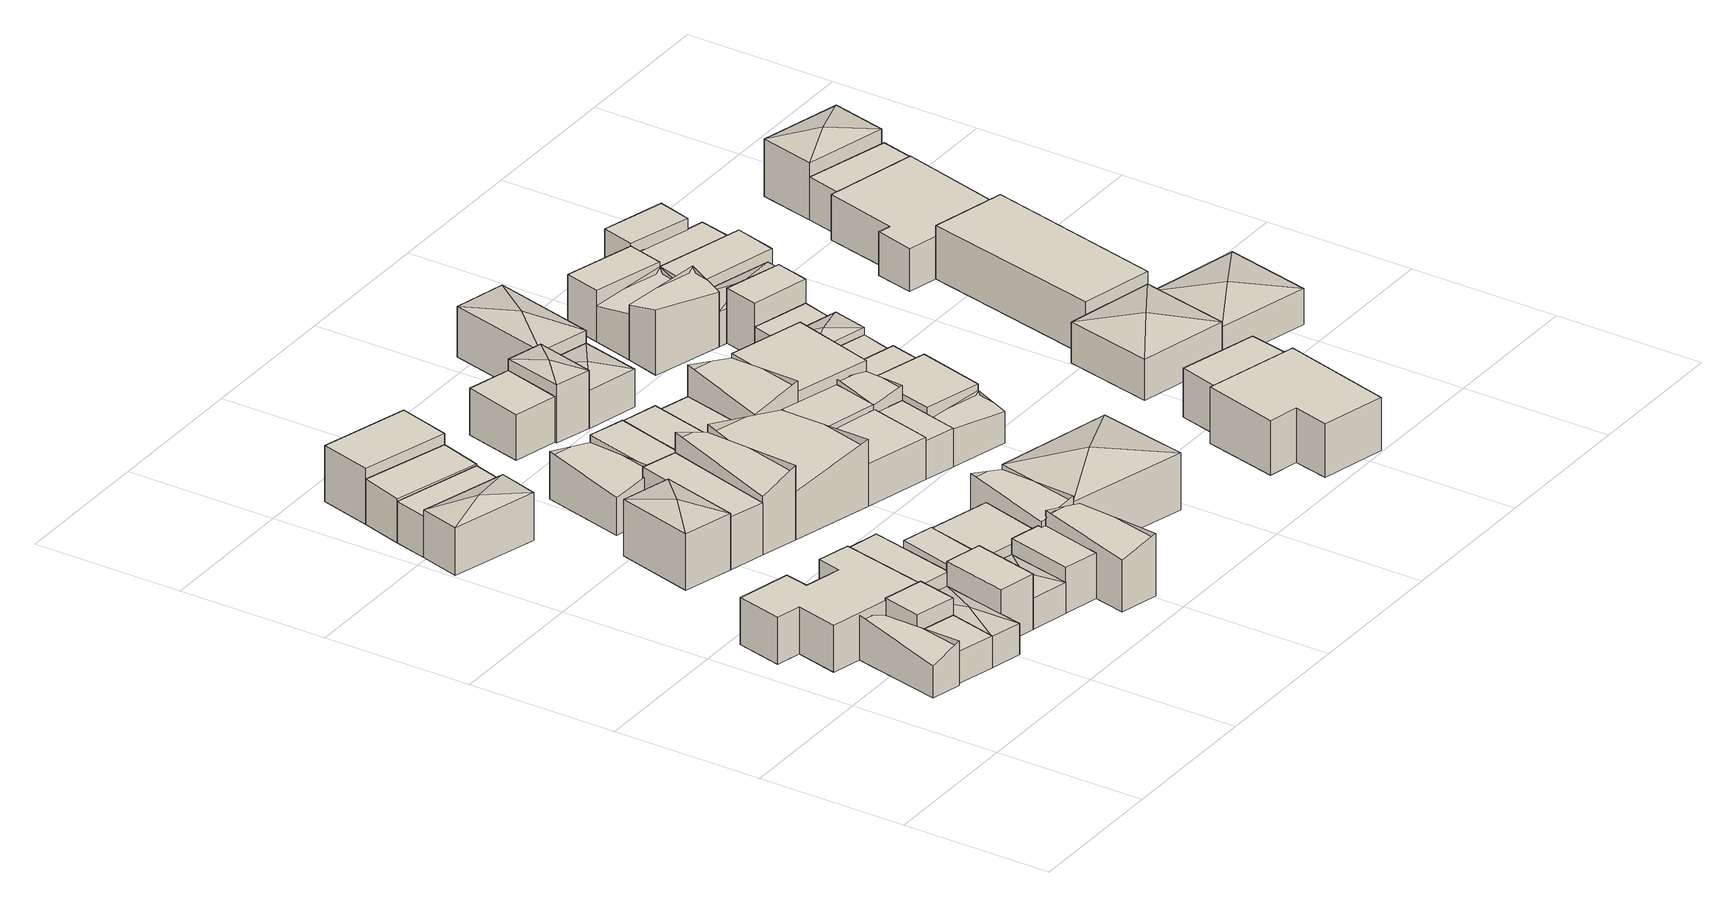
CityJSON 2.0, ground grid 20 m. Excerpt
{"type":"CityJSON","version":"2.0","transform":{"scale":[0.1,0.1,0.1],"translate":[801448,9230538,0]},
"CityObjects":{
"building1":{"type":"Building","attributes":{"Building Type":"Residential","Roof Shape":"gable","Roof Material":"Concrete Aluminum Tile","Roof Material Code":2,"Roof Direction":"northwest","Building Height":4.34,"Roof Slope":33.1,"Footprint Area":52.08,"Solar PV Capacity Low":6.52,"Solar PV Capacity High":8.56,"Solar Annual Energy Low":9403,"Solar Annual Energy High":12393,"Suitable PV Area":38.93},"geometry":[{"type":"MultiSurface","lod":"2.2","boundaries":[[[0,1,2,3]],[[3,2,4,5]],[[2,1,6,4]],[[1,0,7,6]],[[0,3,5,7]],[[5,4,6,7]]]}]},
"building2":{"type":"Building","attributes":{"Building Type":"Residential","Roof Shape":"flat","Roof Material":"Concrete Aluminum Tile","Roof Material Code":2,"Roof Direction":"northwest","Building Height":4.35,"Roof Slope":6.3,"Footprint Area":38.68,"Solar PV Capacity Low":4.84,"Solar PV Capacity High":6.36,"Solar Annual Energy Low":6983,"Solar Annual Energy High":9203,"Suitable PV Area":28.91},"geometry":[{"type":"MultiSurface","lod":"2.2","boundaries":[[[8,9,10,11]],[[11,10,12,13]],[[10,9,14,12]],[[9,8,15,14]],[[8,11,13,15]],[[13,12,14,15]]]}]},
"building3":{"type":"Building","attributes":{"Building Type":"Residential","Roof Shape":"flat","Roof Material":"Concrete Aluminum Tile","Roof Material Code":2,"Roof Direction":"northwest","Building Height":6.26,"Roof Slope":13.5,"Footprint Area":172.65,"Solar PV Capacity Low":21.62,"Solar PV Capacity High":28.39,"Solar Annual Energy Low":31170,"Solar Annual Energy High":41080,"Suitable PV Area":129.05},"geometry":[{"type":"MultiSurface","lod":"2.2","boundaries":[[[16,17,18,19,20,21,22,23,24,25]],[[25,24,26,27]],[[24,23,28,26]],[[23,22,29,28]],[[22,21,30,29]],[[21,20,31,30]],[[20,19,32,31]],[[19,18,33,32]],[[18,17,34,33]],[[17,16,35,34]],[[16,25,27,35]],[[27,26,28,29,30,31,32,33,34,35]]]}]},
"building4":{"type":"Building","attributes":{"Building Type":"Residential","Roof Shape":"flat","Roof Material":"Concrete Aluminum Tile","Roof Material Code":2,"Roof Direction":"northwest","Building Height":6.63,"Roof Slope":14.2,"Footprint Area":30.9,"Solar PV Capacity Low":3.87,"Solar PV Capacity High":5.08,"Solar Annual Energy Low":5579,"Solar Annual Energy High":7353,"Suitable PV Area":23.1},"geometry":[{"type":"MultiSurface","lod":"2.2","boundaries":[[[2,11,10,24]],[[24,10,36,37]],[[10,11,38,36]],[[11,2,39,38]],[[2,24,37,39]],[[37,36,38,39]]]}]},
"building5":{"type":"Building","attributes":{"Building Type":"Residential","Roof Shape":"hip","Roof Material":"Concrete Aluminum Tile","Roof Material Code":2,"Roof Direction":"northwest","Building Height":4.23,"Roof Slope":22.6,"Footprint Area":52.24,"Solar PV Capacity Low":6.54,"Solar PV Capacity High":8.59,"Solar Annual Energy Low":9431,"Solar Annual Energy High":12429,"Suitable PV Area":39.05},"geometry":[{"type":"MultiSurface","lod":"2.2","boundaries":[[[9,40,41,24]],[[24,41,42,43]],[[41,40,44,42]],[[40,9,45,44]],[[9,24,43,45]],[[43,42,46]],[[42,44,46]],[[44,45,46]],[[45,43,46]]]}]},
"building6":{"type":"Building","attributes":{"Building Type":"Residential","Roof Shape":"flat","Roof Material":"Concrete Aluminum Tile","Roof Material Code":2,"Roof Direction":"northwest","Building Height":7.49,"Roof Slope":6.1,"Footprint Area":47.67,"Solar PV Capacity Low":5.97,"Solar PV Capacity High":7.84,"Solar Annual Energy Low":8606,"Solar Annual Energy High":11343,"Suitable PV Area":35.63},"geometry":[{"type":"MultiSurface","lod":"2.2","boundaries":[[[47,48,49,41]],[[41,49,50,51]],[[49,48,52,50]],[[48,47,53,52]],[[47,41,51,53]],[[51,50,52,53]]]}]},
"building7":{"type":"Building","attributes":{"Building Type":"Residential","Roof Shape":"hip","Roof Material":"Concrete Aluminum Tile","Roof Material Code":2,"Roof Direction":"northwest","Building Height":6.35,"Roof Slope":26.2,"Footprint Area":68.53,"Solar PV Capacity Low":8.58,"Solar PV Capacity High":11.27,"Solar Annual Energy Low":12373,"Solar Annual Energy High":16307,"Suitable PV Area":51.23},"geometry":[{"type":"MultiSurface","lod":"2.2","boundaries":[[[54,55,56,57]],[[57,56,58,59]],[[56,55,60,58]],[[55,54,61,60]],[[54,57,59,61]],[[59,58,62]],[[58,60,62]],[[60,61,62]],[[61,59,62]]]}]},
"building8":{"type":"Building","attributes":{"Building Type":"Residential","Roof Shape":"flat","Roof Material":"Concrete Aluminum Tile","Roof Material Code":2,"Roof Direction":"northwest","Building Height":6.02,"Roof Slope":14.6,"Footprint Area":56.1,"Solar PV Capacity Low":7.02,"Solar PV Capacity High":9.23,"Solar Annual Energy Low":10129,"Solar Annual Energy High":13349,"Suitable PV Area":41.94},"geometry":[{"type":"MultiSurface","lod":"2.2","boundaries":[[[24,63,64,25]],[[25,64,65,66]],[[64,63,67,65]],[[63,24,68,67]],[[24,25,66,68]],[[66,65,67,68]]]}]},
"building9":{"type":"Building","attributes":{"Building Type":"Residential","Roof Shape":"shed","Roof Material":"Concrete Aluminum Tile","Roof Material Code":2,"Roof Direction":"northwest","Building Height":5.46,"Roof Slope":11.7,"Footprint Area":56.25,"Solar PV Capacity Low":7.04,"Solar PV Capacity High":9.25,"Solar Annual Energy Low":10155,"Solar Annual Energy High":13384,"Suitable PV Area":42.05},"geometry":[{"type":"MultiSurface","lod":"2.2","boundaries":[[[69,54,57,70]],[[70,57,71,72]],[[57,54,73,71]],[[54,69,74,73]],[[69,70,72,74]],[[72,71,73,74]]]}]},
"building10":{"type":"Building","attributes":{"Building Type":"Residential","Roof Shape":"hip","Roof Material":"Concrete Aluminum Tile","Roof Material Code":2,"Roof Direction":"northwest","Building Height":7.6,"Roof Slope":29.4,"Footprint Area":75.82,"Solar PV Capacity Low":9.49,"Solar PV Capacity High":12.47,"Solar Annual Energy Low":13689,"Solar Annual Energy High":18041,"Suitable PV Area":56.68},"geometry":[{"type":"MultiSurface","lod":"2.2","boundaries":[[[75,76,77,78]],[[78,77,79,80]],[[77,76,81,79]],[[76,75,82,81]],[[75,78,80,82]],[[80,79,83]],[[79,81,83]],[[81,82,83]],[[82,80,83]]]}]},
"building11":{"type":"Building","attributes":{"Building Type":"Residential","Roof Shape":"shed","Roof Material":"Concrete Aluminum Tile","Roof Material Code":2,"Roof Direction":"northwest","Building Height":6.79,"Roof Slope":16,"Footprint Area":34.79,"Solar PV Capacity Low":4.36,"Solar PV Capacity High":5.72,"Solar Annual Energy Low":6282,"Solar Annual Energy High":8279,"Suitable PV Area":26.01},"geometry":[{"type":"MultiSurface","lod":"2.2","boundaries":[[[84,85,86,63]],[[63,86,87,88]],[[86,85,89,87]],[[85,84,90,89]],[[84,63,88,90]],[[88,87,89,90]]]}]},
"building12":{"type":"Building","attributes":{"Building Type":"Residential","Roof Shape":"hip","Roof Material":"Concrete Aluminum Tile","Roof Material Code":2,"Roof Direction":"northwest","Building Height":4.16,"Roof Slope":26,"Footprint Area":47.84,"Solar PV Capacity Low":5.99,"Solar PV Capacity High":7.87,"Solar Annual Energy Low":8637,"Solar Annual Energy High":11383,"Suitable PV Area":35.76},"geometry":[{"type":"MultiSurface","lod":"2.2","boundaries":[[[48,91,92,49]],[[49,92,93,94]],[[92,91,95,93]],[[91,48,96,95]],[[48,49,94,96]],[[94,93,97]],[[93,95,97]],[[95,96,97]],[[96,94,97]]]}]},
"building13":{"type":"Building","attributes":{"Building Type":"Residential","Roof Shape":"shed","Roof Material":"Concrete Aluminum Tile","Roof Material Code":2,"Roof Direction":"northwest","Building Height":5.79,"Roof Slope":18.7,"Footprint Area":68.37,"Solar PV Capacity Low":8.56,"Solar PV Capacity High":11.24,"Solar Annual Energy Low":12344,"Solar Annual Energy High":16268,"Suitable PV Area":51.11},"geometry":[{"type":"MultiSurface","lod":"2.2","boundaries":[[[98,69,70,99]],[[99,70,100,101]],[[70,69,102,100]],[[69,98,103,102]],[[98,99,101,103]],[[101,100,102,103]]]}]},
"building14":{"type":"Building","attributes":{"Building Type":"Residential","Roof Shape":"flat","Roof Material":"Concrete Aluminum Tile","Roof Material Code":2,"Roof Direction":"northwest","Building Height":7.53,"Roof Slope":12,"Footprint Area":88.31,"Solar PV Capacity Low":11.06,"Solar PV Capacity High":14.52,"Solar Annual Energy Low":15944,"Solar Annual Energy High":21013,"Suitable PV Area":66.01},"geometry":[{"type":"MultiSurface","lod":"2.2","boundaries":[[[98,99,104,105]],[[105,104,106,107]],[[104,99,108,106]],[[99,98,109,108]],[[98,105,107,109]],[[107,106,108,109]]]}]},
"building15":{"type":"Building","attributes":{"Building Type":"Residential","Roof Shape":"shed","Roof Material":"Concrete Aluminum Tile","Roof Material Code":2,"Roof Direction":"northwest","Building Height":6.14,"Roof Slope":16.2,"Footprint Area":45.37,"Solar PV Capacity Low":5.68,"Solar PV Capacity High":7.46,"Solar Annual Energy Low":8192,"Solar Annual Energy High":10796,"Suitable PV Area":33.92},"geometry":[{"type":"MultiSurface","lod":"2.2","boundaries":[[[91,110,111,92]],[[92,111,112,113]],[[111,110,114,112]],[[110,91,115,114]],[[91,92,113,115]],[[113,112,114,115]]]}]},
"building16":{"type":"Building","attributes":{"Building Type":"Residential","Roof Shape":"shed","Roof Material":"Concrete Aluminum Tile","Roof Material Code":2,"Roof Direction":"northwest","Building Height":7.03,"Roof Slope":19,"Footprint Area":75.29,"Solar PV Capacity Low":9.43,"Solar PV Capacity High":12.38,"Solar Annual Energy Low":13592,"Solar Annual Energy High":17914,"Suitable PV Area":56.28},"geometry":[{"type":"MultiSurface","lod":"2.2","boundaries":[[[116,77,117,118]],[[118,117,119,120]],[[117,77,121,119]],[[77,116,122,121]],[[116,118,120,122]],[[120,119,121,122]]]}]},
"building17":{"type":"Building","attributes":{"Building Type":"Residential","Roof Shape":"shed","Roof Material":"Concrete Aluminum Tile","Roof Material Code":2,"Roof Direction":"northwest","Building Height":5.54,"Roof Slope":19.5,"Footprint Area":87.04,"Solar PV Capacity Low":10.9,"Solar PV Capacity High":14.31,"Solar Annual Energy Low":15715,"Solar Annual Energy High":20711,"Suitable PV Area":65.06},"geometry":[{"type":"MultiSurface","lod":"2.2","boundaries":[[[123,84,124,125]],[[125,124,126,127]],[[124,84,128,126]],[[84,123,129,128]],[[123,125,127,129]],[[127,126,128,129]]]}]},
"building18":{"type":"Building","attributes":{"Building Type":"Residential","Roof Shape":"gable","Roof Material":"Concrete Aluminum Tile","Roof Material Code":2,"Roof Direction":"northwest","Building Height":6.98,"Roof Slope":26.6,"Footprint Area":70.45,"Solar PV Capacity Low":8.82,"Solar PV Capacity High":11.58,"Solar Annual Energy Low":12719,"Solar Annual Energy High":16762,"Suitable PV Area":52.66},"geometry":[{"type":"MultiSurface","lod":"2.2","boundaries":[[[130,131,132,133]],[[133,132,134,135]],[[132,131,136,134]],[[131,130,137,136]],[[130,133,135,137]],[[135,134,136,137]]]}]},
"building19":{"type":"Building","attributes":{"Building Type":"Residential","Roof Shape":"gable","Roof Material":"Concrete Aluminum Tile","Roof Material Code":2,"Roof Direction":"northwest","Building Height":5.11,"Roof Slope":26.8,"Footprint Area":72.93,"Solar PV Capacity Low":9.13,"Solar PV Capacity High":11.99,"Solar Annual Energy Low":13166,"Solar Annual Energy High":17352,"Suitable PV Area":54.51},"geometry":[{"type":"MultiSurface","lod":"2.2","boundaries":[[[138,139,140,141]],[[141,140,142,143]],[[140,139,144,142]],[[139,138,145,144]],[[138,141,143,145]],[[143,142,144,145]]]}]},
"building20":{"type":"Building","attributes":{"Building Type":"Residential","Roof Shape":"gable","Roof Material":"Concrete Aluminum Tile","Roof Material Code":2,"Roof Direction":"northwest","Building Height":7.95,"Roof Slope":30.9,"Footprint Area":78.28,"Solar PV Capacity Low":9.8,"Solar PV Capacity High":12.87,"Solar Annual Energy Low":14132,"Solar Annual Energy High":18625,"Suitable PV Area":58.51},"geometry":[{"type":"MultiSurface","lod":"2.2","boundaries":[[[118,117,146,147]],[[147,146,148,149]],[[146,117,150,148]],[[117,118,151,150]],[[118,147,149,151]],[[149,148,150,151]]]}]},
"building21":{"type":"Building","attributes":{"Building Type":"Residential","Roof Shape":"gable","Roof Material":"Concrete Aluminum Tile","Roof Material Code":2,"Roof Direction":"northwest","Building Height":6.95,"Roof Slope":30.7,"Footprint Area":60.67,"Solar PV Capacity Low":7.6,"Solar PV Capacity High":9.98,"Solar Annual Energy Low":10954,"Solar Annual Energy High":14437,"Suitable PV Area":45.35},"geometry":[{"type":"MultiSurface","lod":"2.2","boundaries":[[[152,153,154,155]],[[155,154,156,157]],[[154,153,158,156]],[[153,152,159,158]],[[152,155,157,159]],[[157,156,158,159]]]}]},
"building22":{"type":"Building","attributes":{"Building Type":"Residential","Roof Shape":"shed","Roof Material":"Concrete Aluminum Tile","Roof Material Code":2,"Roof Direction":"northwest","Building Height":5.95,"Roof Slope":12.4,"Footprint Area":57.81,"Solar PV Capacity Low":7.24,"Solar PV Capacity High":9.51,"Solar Annual Energy Low":10437,"Solar Annual Energy High":13756,"Suitable PV Area":43.21},"geometry":[{"type":"MultiSurface","lod":"2.2","boundaries":[[[141,140,160,161]],[[161,160,162,163]],[[160,140,164,162]],[[140,141,165,164]],[[141,161,163,165]],[[163,162,164,165]]]}]},
"building23":{"type":"Building","attributes":{"Building Type":"Residential","Roof Shape":"gable","Roof Material":"Concrete Glazed Tile","Roof Material Code":1,"Roof Direction":"northwest","Building Height":6.53,"Roof Slope":34.9,"Footprint Area":172.55,"Solar PV Capacity Low":21.6,"Solar PV Capacity High":28.38,"Solar Annual Energy Low":31153,"Solar Annual Energy High":41057,"Suitable PV Area":128.98},"geometry":[{"type":"MultiSurface","lod":"2.2","boundaries":[[[147,146,166,167]],[[167,166,168,169]],[[166,146,170,168]],[[146,147,171,170]],[[147,167,169,171]],[[169,168,170,171]]]}]},
"building24":{"type":"Building","attributes":{"Building Type":"Residential","Roof Shape":"flat","Roof Material":"Concrete Aluminum Tile","Roof Material Code":2,"Roof Direction":"northwest","Building Height":6.04,"Roof Slope":6.1,"Footprint Area":58.5,"Solar PV Capacity Low":7.32,"Solar PV Capacity High":9.62,"Solar Annual Energy Low":10561,"Solar Annual Energy High":13919,"Suitable PV Area":43.73},"geometry":[{"type":"MultiSurface","lod":"2.2","boundaries":[[[161,160,172,173]],[[173,172,174,175]],[[172,160,176,174]],[[160,161,177,176]],[[161,173,175,177]],[[175,174,176,177]]]}]},
"building25":{"type":"Building","attributes":{"Building Type":"Residential","Roof Shape":"shed","Roof Material":"Concrete Aluminum Tile","Roof Material Code":2,"Roof Direction":"northwest","Building Height":6.1,"Roof Slope":15.4,"Footprint Area":48.26,"Solar PV Capacity Low":6.04,"Solar PV Capacity High":7.94,"Solar Annual Energy Low":8713,"Solar Annual Energy High":11483,"Suitable PV Area":36.07},"geometry":[{"type":"MultiSurface","lod":"2.2","boundaries":[[[178,179,180,181]],[[181,180,182,183]],[[180,179,184,182]],[[179,178,185,184]],[[178,181,183,185]],[[183,182,184,185]]]}]},
"building26":{"type":"Building","attributes":{"Building Type":"Residential","Roof Shape":"flat","Roof Material":"Concrete Aluminum Tile","Roof Material Code":2,"Roof Direction":"northwest","Building Height":5.18,"Roof Slope":11.1,"Footprint Area":59.65,"Solar PV Capacity Low":7.47,"Solar PV Capacity High":9.81,"Solar Annual Energy Low":10770,"Solar Annual Energy High":14194,"Suitable PV Area":44.59},"geometry":[{"type":"MultiSurface","lod":"2.2","boundaries":[[[173,172,186,187]],[[187,186,188,189]],[[186,172,190,188]],[[172,173,191,190]],[[173,187,189,191]],[[189,188,190,191]]]}]},
"building27":{"type":"Building","attributes":{"Building Type":"Residential","Roof Shape":"hip","Roof Material":"Concrete Aluminum Tile","Roof Material Code":2,"Roof Direction":"northwest","Building Height":7.73,"Roof Slope":25.2,"Footprint Area":203.72,"Solar PV Capacity Low":25.51,"Solar PV Capacity High":33.5,"Solar Annual Energy Low":36780,"Solar Annual Energy High":48474,"Suitable PV Area":152.28},"geometry":[{"type":"MultiSurface","lod":"2.2","boundaries":[[[152,155,192,193]],[[193,192,194,195]],[[192,155,196,194]],[[155,152,197,196]],[[152,193,195,197]],[[195,194,198]],[[194,196,198]],[[196,197,198]],[[197,195,198]]]}]},
"building28":{"type":"Building","attributes":{"Building Type":"Residential","Roof Shape":"flat","Roof Material":"Concrete Aluminum Tile","Roof Material Code":2,"Roof Direction":"northwest","Building Height":5.73,"Roof Slope":9.9,"Footprint Area":79.24,"Solar PV Capacity Low":9.92,"Solar PV Capacity High":13.03,"Solar Annual Energy Low":14306,"Solar Annual Energy High":18854,"Suitable PV Area":59.23},"geometry":[{"type":"MultiSurface","lod":"2.2","boundaries":[[[199,166,200,201]],[[201,200,202,203]],[[200,166,204,202]],[[166,199,205,204]],[[199,201,203,205]],[[203,202,204,205]]]}]},
"building29":{"type":"Building","attributes":{"Building Type":"Residential","Roof Shape":"hip","Roof Material":"Concrete Aluminum Tile","Roof Material Code":2,"Roof Direction":"northwest","Building Height":7.82,"Roof Slope":20.7,"Footprint Area":41.93,"Solar PV Capacity Low":5.25,"Solar PV Capacity High":6.9,"Solar Annual Energy Low":7570,"Solar Annual Energy High":9977,"Suitable PV Area":31.34},"geometry":[{"type":"MultiSurface","lod":"2.2","boundaries":[[[181,206,207,208]],[[208,207,209,210]],[[207,206,211,209]],[[206,181,212,211]],[[181,208,210,212]],[[210,209,213]],[[209,211,213]],[[211,212,213]],[[212,210,213]]]}]},
"building30":{"type":"Building","attributes":{"Building Type":"Residential","Roof Shape":"shed","Roof Material":"Concrete Aluminum Tile","Roof Material Code":2,"Roof Direction":"northwest","Building Height":6.42,"Roof Slope":11.7,"Footprint Area":57.56,"Solar PV Capacity Low":7.21,"Solar PV Capacity High":9.47,"Solar Annual Energy Low":10391,"Solar Annual Energy High":13695,"Suitable PV Area":43.02},"geometry":[{"type":"MultiSurface","lod":"2.2","boundaries":[[[167,214,201,215]],[[215,201,216,217]],[[201,214,218,216]],[[214,167,219,218]],[[167,215,217,219]],[[217,216,218,219]]]}]},
"building31":{"type":"Building","attributes":{"Building Type":"Residential","Roof Shape":"gable","Roof Material":"Concrete Aluminum Tile","Roof Material Code":2,"Roof Direction":"northwest","Building Height":7.63,"Roof Slope":34.5,"Footprint Area":77.99,"Solar PV Capacity Low":9.76,"Solar PV Capacity High":12.82,"Solar Annual Energy Low":14080,"Solar Annual Energy High":18556,"Suitable PV Area":58.29},"geometry":[{"type":"MultiSurface","lod":"2.2","boundaries":[[[187,186,220,221]],[[221,220,222,223]],[[220,186,224,222]],[[186,187,225,224]],[[187,221,223,225]],[[223,222,224,225]]]}]},
"building32":{"type":"Building","attributes":{"Building Type":"Residential","Roof Shape":"flat","Roof Material":"Concrete Aluminum Tile","Roof Material Code":2,"Roof Direction":"northwest","Building Height":5.18,"Roof Slope":12.8,"Footprint Area":38.52,"Solar PV Capacity Low":4.82,"Solar PV Capacity High":6.33,"Solar Annual Energy Low":6954,"Solar Annual Energy High":9165,"Suitable PV Area":28.79},"geometry":[{"type":"MultiSurface","lod":"2.2","boundaries":[[[201,200,226,227]],[[227,226,228,229]],[[226,200,230,228]],[[200,201,231,230]],[[201,227,229,231]],[[229,228,230,231]]]}]},
"building33":{"type":"Building","attributes":{"Building Type":"Residential","Roof Shape":"hip","Roof Material":"Concrete Aluminum Tile","Roof Material Code":2,"Roof Direction":"northwest","Building Height":5.07,"Roof Slope":22,"Footprint Area":59.98,"Solar PV Capacity Low":7.51,"Solar PV Capacity High":9.86,"Solar Annual Energy Low":10828,"Solar Annual Energy High":14271,"Suitable PV Area":44.83},"geometry":[{"type":"MultiSurface","lod":"2.2","boundaries":[[[208,232,233,234]],[[234,233,235,236]],[[233,232,237,235]],[[232,208,238,237]],[[208,234,236,238]],[[236,235,239]],[[235,237,239]],[[237,238,239]],[[238,236,239]]]}]},
"building34":{"type":"Building","attributes":{"Building Type":"Residential","Roof Shape":"gable","Roof Material":"Concrete Aluminum Tile","Roof Material Code":2,"Roof Direction":"northwest","Building Height":6.38,"Roof Slope":28.7,"Footprint Area":28.76,"Solar PV Capacity Low":3.6,"Solar PV Capacity High":4.73,"Solar Annual Energy Low":5193,"Solar Annual Energy High":6843,"Suitable PV Area":21.5},"geometry":[{"type":"MultiSurface","lod":"2.2","boundaries":[[[215,240,227,241]],[[241,227,242,243]],[[227,240,244,242]],[[240,215,245,244]],[[215,241,243,245]],[[243,242,244,245]]]}]},
"building35":{"type":"Building","attributes":{"Building Type":"Residential","Roof Shape":"gable","Roof Material":"Concrete Aluminum Tile","Roof Material Code":2,"Roof Direction":"northwest","Building Height":4.23,"Roof Slope":26.3,"Footprint Area":36.6,"Solar PV Capacity Low":4.58,"Solar PV Capacity High":6.02,"Solar Annual Energy Low":6608,"Solar Annual Energy High":8709,"Suitable PV Area":27.36},"geometry":[{"type":"MultiSurface","lod":"2.2","boundaries":[[[226,246,247,248]],[[248,247,249,250]],[[247,246,251,249]],[[246,226,252,251]],[[226,248,250,252]],[[250,249,251,252]]]}]},
"building36":{"type":"Building","attributes":{"Building Type":"Residential","Roof Shape":"shed","Roof Material":"Concrete Aluminum Tile","Roof Material Code":2,"Roof Direction":"northwest","Building Height":7.95,"Roof Slope":12.4,"Footprint Area":123.46,"Solar PV Capacity Low":15.46,"Solar PV Capacity High":20.3,"Solar Annual Energy Low":22290,"Solar Annual Energy High":29376,"Suitable PV Area":92.29},"geometry":[{"type":"MultiSurface","lod":"2.2","boundaries":[[[221,220,241,253]],[[253,241,254,255]],[[241,220,256,254]],[[220,221,257,256]],[[221,253,255,257]],[[255,254,256,257]]]}]},
"building37":{"type":"Building","attributes":{"Building Type":"Residential","Roof Shape":"hip","Roof Material":"Concrete Aluminum Tile","Roof Material Code":2,"Roof Direction":"northwest","Building Height":6.79,"Roof Slope":26.2,"Footprint Area":102.52,"Solar PV Capacity Low":12.84,"Solar PV Capacity High":16.86,"Solar Annual Energy Low":18510,"Solar Annual Energy High":24395,"Suitable PV Area":76.64},"geometry":[{"type":"MultiSurface","lod":"2.2","boundaries":[[[258,208,234,259]],[[259,234,260,261]],[[234,208,262,260]],[[208,258,263,262]],[[258,259,261,263]],[[261,260,264]],[[260,262,264]],[[262,263,264]],[[263,261,264]]]}]},
"building38":{"type":"Building","attributes":{"Building Type":"Residential","Roof Shape":"flat","Roof Material":"Concrete Aluminum Tile","Roof Material Code":2,"Roof Direction":"northwest","Building Height":6.05,"Roof Slope":5.6,"Footprint Area":76.04,"Solar PV Capacity Low":9.52,"Solar PV Capacity High":12.5,"Solar Annual Energy Low":13728,"Solar Annual Energy High":18092,"Suitable PV Area":56.84},"geometry":[{"type":"MultiSurface","lod":"2.2","boundaries":[[[248,247,265,266]],[[266,265,267,268]],[[265,247,269,267]],[[247,248,270,269]],[[248,266,268,270]],[[268,267,269,270]]]}]},
"building39":{"type":"Building","attributes":{"Building Type":"Residential","Roof Shape":"flat","Roof Material":"Concrete Aluminum Tile","Roof Material Code":2,"Roof Direction":"northwest","Building Height":4.89,"Roof Slope":13.1,"Footprint Area":42.11,"Solar PV Capacity Low":5.27,"Solar PV Capacity High":6.92,"Solar Annual Energy Low":7602,"Solar Annual Energy High":10019,"Suitable PV Area":31.47},"geometry":[{"type":"MultiSurface","lod":"2.2","boundaries":[[[266,265,271,272]],[[272,271,273,274]],[[271,265,275,273]],[[265,266,276,275]],[[266,272,274,276]],[[274,273,275,276]]]}]},
"building40":{"type":"Building","attributes":{"Building Type":"Residential","Roof Shape":"shed","Roof Material":"Concrete Aluminum Tile","Roof Material Code":2,"Roof Direction":"northwest","Building Height":4.06,"Roof Slope":19.3,"Footprint Area":40.44,"Solar PV Capacity Low":5.06,"Solar PV Capacity High":6.65,"Solar Annual Energy Low":7301,"Solar Annual Energy High":9622,"Suitable PV Area":30.23},"geometry":[{"type":"MultiSurface","lod":"2.2","boundaries":[[[272,271,277,278]],[[278,277,279,280]],[[277,271,281,279]],[[271,272,282,281]],[[272,278,280,282]],[[280,279,281,282]]]}]},
"building41":{"type":"Building","attributes":{"Building Type":"Residential","Roof Shape":"shed","Roof Material":"Concrete Aluminum Tile","Roof Material Code":2,"Roof Direction":"northwest","Building Height":7.11,"Roof Slope":16.7,"Footprint Area":177.06,"Solar PV Capacity Low":22.17,"Solar PV Capacity High":29.12,"Solar Annual Energy Low":31968,"Solar Annual Energy High":42131,"Suitable PV Area":132.35},"geometry":[{"type":"MultiSurface","lod":"2.2","boundaries":[[[283,284,285,286,287,288]],[[288,287,289,290]],[[287,286,291,289]],[[286,285,292,291]],[[285,284,293,292]],[[284,283,294,293]],[[283,288,290,294]],[[290,289,291,292,293,294]]]}]},
"building42":{"type":"Building","attributes":{"Building Type":"Residential","Roof Shape":"gable","Roof Material":"Concrete Aluminum Tile","Roof Material Code":2,"Roof Direction":"northwest","Building Height":7.38,"Roof Slope":31.3,"Footprint Area":46.64,"Solar PV Capacity Low":5.84,"Solar PV Capacity High":7.67,"Solar Annual Energy Low":8421,"Solar Annual Energy High":11099,"Suitable PV Area":34.87},"geometry":[{"type":"MultiSurface","lod":"2.2","boundaries":[[[295,296,297,298]],[[298,297,299,300]],[[297,296,301,299]],[[296,295,302,301]],[[295,298,300,302]],[[300,299,301,302]]]}]},
"building43":{"type":"Building","attributes":{"Building Type":"Residential","Roof Shape":"hip","Roof Material":"Concrete Aluminum Tile","Roof Material Code":2,"Roof Direction":"northwest","Building Height":5.22,"Roof Slope":22.7,"Footprint Area":39.65,"Solar PV Capacity Low":4.96,"Solar PV Capacity High":6.52,"Solar Annual Energy Low":7158,"Solar Annual Energy High":9434,"Suitable PV Area":29.64},"geometry":[{"type":"MultiSurface","lod":"2.2","boundaries":[[[278,277,303,304]],[[304,303,305,306]],[[303,277,307,305]],[[277,278,308,307]],[[278,304,306,308]],[[306,305,309]],[[305,307,309]],[[307,308,309]],[[308,306,309]]]}]},
"building44":{"type":"Building","attributes":{"Building Type":"Residential","Roof Shape":"gable","Roof Material":"Concrete Aluminum Tile","Roof Material Code":2,"Roof Direction":"northwest","Building Height":4.8,"Roof Slope":31.8,"Footprint Area":56.53,"Solar PV Capacity Low":7.08,"Solar PV Capacity High":9.3,"Solar Annual Energy Low":10206,"Solar Annual Energy High":13450,"Suitable PV Area":42.25},"geometry":[{"type":"MultiSurface","lod":"2.2","boundaries":[[[310,295,298,311]],[[311,298,312,313]],[[298,295,314,312]],[[295,310,315,314]],[[310,311,313,315]],[[313,312,314,315]]]}]},
"building45":{"type":"Building","attributes":{"Building Type":"Residential","Roof Shape":"shed","Roof Material":"Concrete Aluminum Tile","Roof Material Code":2,"Roof Direction":"northwest","Building Height":4.04,"Roof Slope":15.7,"Footprint Area":41.92,"Solar PV Capacity Low":5.25,"Solar PV Capacity High":6.89,"Solar Annual Energy Low":7569,"Solar Annual Energy High":9975,"Suitable PV Area":31.34},"geometry":[{"type":"MultiSurface","lod":"2.2","boundaries":[[[304,303,316,317]],[[317,316,318,319]],[[316,303,320,318]],[[303,304,321,320]],[[304,317,319,321]],[[319,318,320,321]]]}]},
"building46":{"type":"Building","attributes":{"Building Type":"Residential","Roof Shape":"shed","Roof Material":"Concrete Aluminum Tile","Roof Material Code":2,"Roof Direction":"northwest","Building Height":6.36,"Roof Slope":12.1,"Footprint Area":72.52,"Solar PV Capacity Low":9.08,"Solar PV Capacity High":11.93,"Solar Annual Energy Low":13093,"Solar Annual Energy High":17256,"Suitable PV Area":54.21},"geometry":[{"type":"MultiSurface","lod":"2.2","boundaries":[[[322,323,288,324]],[[324,288,325,326]],[[288,323,327,325]],[[323,322,328,327]],[[322,324,326,328]],[[326,325,327,328]]]}]},
"building47":{"type":"Building","attributes":{"Building Type":"Residential","Roof Shape":"flat","Roof Material":"Concrete Aluminum Tile","Roof Material Code":2,"Roof Direction":"northwest","Building Height":6.89,"Roof Slope":8.1,"Footprint Area":48.99,"Solar PV Capacity Low":6.13,"Solar PV Capacity High":8.06,"Solar Annual Energy Low":8845,"Solar Annual Energy High":11657,"Suitable PV Area":36.62},"geometry":[{"type":"MultiSurface","lod":"2.2","boundaries":[[[329,310,311,330]],[[330,311,331,332]],[[311,310,333,331]],[[310,329,334,333]],[[329,330,332,334]],[[332,331,333,334]]]}]},
"building48":{"type":"Building","attributes":{"Building Type":"Residential","Roof Shape":"flat","Roof Material":"Concrete Aluminum Tile","Roof Material Code":2,"Roof Direction":"northwest","Building Height":7.42,"Roof Slope":14.3,"Footprint Area":37.87,"Solar PV Capacity Low":4.74,"Solar PV Capacity High":6.23,"Solar Annual Energy Low":6837,"Solar Annual Energy High":9011,"Suitable PV Area":28.31},"geometry":[{"type":"MultiSurface","lod":"2.2","boundaries":[[[317,316,335,336]],[[336,335,337,338]],[[335,316,339,337]],[[316,317,340,339]],[[317,336,338,340]],[[338,337,339,340]]]}]},
"building49":{"type":"Building","attributes":{"Building Type":"Residential","Roof Shape":"hip","Roof Material":"Concrete Aluminum Tile","Roof Material Code":2,"Roof Direction":"northwest","Building Height":4.67,"Roof Slope":27.8,"Footprint Area":56.63,"Solar PV Capacity Low":7.09,"Solar PV Capacity High":9.31,"Solar Annual Energy Low":10224,"Solar Annual Energy High":13474,"Suitable PV Area":42.33},"geometry":[{"type":"MultiSurface","lod":"2.2","boundaries":[[[297,341,342,298]],[[298,342,343,344]],[[342,341,345,343]],[[341,297,346,345]],[[297,298,344,346]],[[344,343,347]],[[343,345,347]],[[345,346,347]],[[346,344,347]]]}]},
"building50":{"type":"Building","attributes":{"Building Type":"Residential","Roof Shape":"shed","Roof Material":"Concrete Aluminum Tile","Roof Material Code":2,"Roof Direction":"northwest","Building Height":6.08,"Roof Slope":11.6,"Footprint Area":72.5,"Solar PV Capacity Low":9.08,"Solar PV Capacity High":11.92,"Solar Annual Energy Low":13090,"Solar Annual Energy High":17252,"Suitable PV Area":54.2},"geometry":[{"type":"MultiSurface","lod":"2.2","boundaries":[[[298,348,349,311]],[[311,349,350,351]],[[349,348,352,350]],[[348,298,353,352]],[[298,311,351,353]],[[351,350,352,353]]]}]},
"building51":{"type":"Building","attributes":{"Building Type":"Residential","Roof Shape":"hip","Roof Material":"Concrete Aluminum Tile","Roof Material Code":2,"Roof Direction":"northwest","Building Height":5.54,"Roof Slope":22.8,"Footprint Area":153.8,"Solar PV Capacity Low":19.26,"Solar PV Capacity High":25.29,"Solar Annual Energy Low":27768,"Solar Annual Energy High":36596,"Suitable PV Area":114.97},"geometry":[{"type":"MultiSurface","lod":"2.2","boundaries":[[[354,355,356,357]],[[357,356,358,359]],[[356,355,360,358]],[[355,354,361,360]],[[354,357,359,361]],[[359,358,362]],[[358,360,362]],[[360,361,362]],[[361,359,362]]]}]},
"building52":{"type":"Building","attributes":{"Building Type":"Residential","Roof Shape":"flat","Roof Material":"Concrete Aluminum Tile","Roof Material Code":2,"Roof Direction":"northwest","Building Height":5.6,"Roof Slope":10.4,"Footprint Area":56.49,"Solar PV Capacity Low":7.07,"Solar PV Capacity High":9.29,"Solar Annual Energy Low":10199,"Solar Annual Energy High":13441,"Suitable PV Area":42.22},"geometry":[{"type":"MultiSurface","lod":"2.2","boundaries":[[[311,363,364,330]],[[330,364,365,366]],[[364,363,367,365]],[[363,311,368,367]],[[311,330,366,368]],[[366,365,367,368]]]}]},
"building53":{"type":"Building","attributes":{"Building Type":"Residential","Roof Shape":"shed","Roof Material":"Concrete Aluminum Tile","Roof Material Code":2,"Roof Direction":"northwest","Building Height":7.12,"Roof Slope":10.7,"Footprint Area":40.3,"Solar PV Capacity Low":5.05,"Solar PV Capacity High":6.63,"Solar Annual Energy Low":7276,"Solar Annual Energy High":9589,"Suitable PV Area":30.12},"geometry":[{"type":"MultiSurface","lod":"2.2","boundaries":[[[369,330,370,371]],[[371,370,372,373]],[[370,330,374,372]],[[330,369,375,374]],[[369,371,373,375]],[[373,372,374,375]]]}]},
"building54":{"type":"Building","attributes":{"Building Type":"Residential","Roof Shape":"flat","Roof Material":"Concrete Aluminum Tile","Roof Material Code":2,"Roof Direction":"northwest","Building Height":7.2,"Roof Slope":9.9,"Footprint Area":255.61,"Solar PV Capacity Low":32,"Solar PV Capacity High":42.04,"Solar Annual Energy Low":46149,"Solar Annual Energy High":60821,"Suitable PV Area":191.07},"geometry":[{"type":"MultiSurface","lod":"2.2","boundaries":[[[376,377,357,378]],[[378,357,379,380]],[[357,377,381,379]],[[377,376,382,381]],[[376,378,380,382]],[[380,379,381,382]]]}]},
"building55":{"type":"Building","attributes":{"Building Type":"Residential","Roof Shape":"hip","Roof Material":"Concrete Aluminum Tile","Roof Material Code":2,"Roof Direction":"northwest","Building Height":4.77,"Roof Slope":21.6,"Footprint Area":152.71,"Solar PV Capacity Low":19.12,"Solar PV Capacity High":25.11,"Solar Annual Energy Low":27571,"Solar Annual Energy High":36336,"Suitable PV Area":114.15},"geometry":[{"type":"MultiSurface","lod":"2.2","boundaries":[[[383,356,384,385]],[[385,384,386,387]],[[384,356,388,386]],[[356,383,389,388]],[[383,385,387,389]],[[387,386,390]],[[386,388,390]],[[388,389,390]],[[389,387,390]]]}]},
"building56":{"type":"Building","attributes":{"Building Type":"Residential","Roof Shape":"shed","Roof Material":"Concrete Aluminum Tile","Roof Material Code":2,"Roof Direction":"northwest","Building Height":5.65,"Roof Slope":15.4,"Footprint Area":201.61,"Solar PV Capacity Low":25.24,"Solar PV Capacity High":33.16,"Solar Annual Energy Low":36400,"Solar Annual Energy High":47972,"Suitable PV Area":150.71},"geometry":[{"type":"MultiSurface","lod":"2.2","boundaries":[[[391,392,393,394,378,395]],[[395,378,396,397]],[[378,394,398,396]],[[394,393,399,398]],[[393,392,400,399]],[[392,391,401,400]],[[391,395,397,401]],[[397,396,398,399,400,401]]]}]},
"building57":{"type":"Building","attributes":{"Building Type":"Residential","Roof Shape":"shed","Roof Material":"Concrete Aluminum Tile","Roof Material Code":2,"Roof Direction":"northwest","Building Height":5.62,"Roof Slope":12.9,"Footprint Area":60.36,"Solar PV Capacity Low":7.56,"Solar PV Capacity High":9.93,"Solar Annual Energy Low":10898,"Solar Annual Energy High":14363,"Suitable PV Area":45.12},"geometry":[{"type":"MultiSurface","lod":"2.2","boundaries":[[[402,403,404,405]],[[405,404,406,407]],[[404,403,408,406]],[[403,402,409,408]],[[402,405,407,409]],[[407,406,408,409]]]}]},
"building58":{"type":"Building","attributes":{"Building Type":"Residential","Roof Shape":"hip","Roof Material":"Concrete Aluminum Tile","Roof Material Code":2,"Roof Direction":"northwest","Building Height":7.69,"Roof Slope":25.3,"Footprint Area":87.57,"Solar PV Capacity Low":10.96,"Solar PV Capacity High":14.4,"Solar Annual Energy Low":15811,"Solar Annual Energy High":20837,"Suitable PV Area":65.46},"geometry":[{"type":"MultiSurface","lod":"2.2","boundaries":[[[410,402,411,412]],[[412,411,413,414]],[[411,402,415,413]],[[402,410,416,415]],[[410,412,414,416]],[[414,413,417]],[[413,415,417]],[[415,416,417]],[[416,414,417]]]}]}
},
"vertices":[
[66,131,0],[107,121,0],[135,241,0],[94,251,0],[135,241,43],[94,251,60],[107,121,60],[66,131,43],
[106,125,0],[162,111,0],[178,175,0],[122,189,0],[178,175,43],[122,189,43],[162,111,43],[106,125,43],
[173,357,0],[165,325,0],[115,337,0],[122,369,0],[49,386,0],[34,325,0],[68,317,0],[54,260,0],[190,228,0],[217,346,0],[190,228,63],[217,346,63],[54,260,63],[68,317,63],[34,325,63],[49,386,63],[122,369,63],[115,337,63],[165,325,63],[173,357,63],
[178,175,66],[190,228,66],[122,189,66],[135,241,66],
[205,101,0],[232,219,0],[232,219,42],[190,228,42],[205,101,42],[162,111,42],[197,165,48],
[211,130,0],[262,119,0],[283,207,0],[283,207,75],[232,219,75],[262,119,75],[211,130,75],
[19,804,0],[4,751,0],[122,718,0],[138,771,0],[122,718,64],[138,771,64],[4,751,64],[19,804,64],[71,761,72],
[235,218,0],[263,336,0],[263,336,60],[217,346,60],[235,218,60],[190,228,60],
[31,848,0],[150,815,0],[138,771,55],[150,815,56],[19,804,55],[31,848,56],
[148,611,0],[120,507,0],[188,489,0],[216,593,0],[188,489,76],[216,593,76],[120,507,76],[148,611,76],[168,550,85],
[279,207,0],[297,282,0],[253,292,0],[253,292,70],[235,218,68],[297,282,69],[279,207,68],
[314,107,0],[334,195,0],[334,195,42],[283,207,42],[314,107,42],[262,119,42],[298,157,48],
[47,902,0],[165,869,0],[150,815,58],[165,869,60],[31,848,59],[47,902,61],
[185,938,0],[66,971,0],[185,938,75],[66,971,75],[165,869,75],[47,902,75],
[362,96,0],[383,184,0],[383,184,63],[334,195,63],[362,96,61],[314,107,62],
[227,635,0],[237,476,0],[276,622,0],[237,476,70],[276,622,73],[188,489,71],[227,635,73],
[299,293,0],[376,186,0],[396,270,0],[376,186,55],[396,270,58],[279,207,56],[299,293,59],
[435,166,0],[381,178,0],[352,54,0],[404,41,0],[352,54,70],[404,41,84],[381,178,83],[435,166,70],
[212,754,0],[183,643,0],[245,628,0],[274,738,0],[245,628,64],[274,738,51],[183,643,51],[212,754,64],
[287,463,0],[326,609,0],[287,463,100],[326,609,79],[237,476,79],[276,622,100],
[452,284,0],[403,296,0],[375,180,0],[424,168,0],[375,180,70],[424,168,85],[403,296,85],[452,284,70],
[294,615,0],[323,725,0],[294,615,59],[323,725,61],[245,628,60],[274,738,61],
[398,434,0],[437,579,0],[398,434,90],[437,579,65],[287,463,65],[326,609,90],
[344,602,0],[373,712,0],[344,602,60],[373,712,60],[294,615,60],[323,725,60],
[286,912,0],[266,835,0],[326,820,0],[345,897,0],[326,820,61],[345,897,63],[266,835,61],[286,912,63],
[395,589,0],[423,699,0],[395,589,52],[423,699,52],[344,602,52],[373,712,52],
[587,124,0],[613,246,0],[587,124,77],[613,246,77],[424,168,77],[452,284,77],[519,206,92],
[420,518,0],[486,411,0],[508,496,0],[486,411,57],[508,496,57],[398,434,57],[420,518,57],
[325,817,0],[374,804,0],[395,884,0],[374,804,78],[395,884,78],[325,817,78],[345,897,78],[360,850,84],
[418,516,0],[521,557,0],[508,496,64],[521,557,65],[418,516,65],[437,579,66],
[461,572,0],[490,682,0],[461,572,94],[490,682,76],[395,589,76],[423,699,94],
[528,400,0],[550,485,0],[528,400,52],[550,485,52],[486,411,52],[508,496,52],
[374,803,0],[444,786,0],[464,866,0],[444,786,51],[464,866,51],[374,803,51],[395,884,51],[419,835,58],
[506,496,0],[566,545,0],[550,485,72],[566,545,64],[506,496,64],[521,557,72],
[607,380,0],[618,424,0],[540,444,0],[618,424,51],[540,444,42],[607,380,42],[528,400,51],
[595,655,0],[566,545,79],[595,655,82],[461,572,80],[490,682,82],
[430,1022,0],[500,1005,0],[464,866,68],[500,1005,68],[395,884,68],[430,1022,68],[447,944,78],
[642,514,0],[563,535,0],[642,514,60],[563,535,60],[618,424,60],[540,444,60],
[655,565,0],[576,585,0],[655,565,49],[576,585,49],[642,514,49],[563,535,49],
[668,613,0],[589,633,0],[668,613,42],[589,633,43],[655,565,41],[576,585,41],
[735,179,0],[711,80,0],[752,71,0],[741,24,0],[829,3,0],[864,148,0],[829,3,71],[864,148,75],[741,24,72],[752,71,73],[711,80,73],[735,179,76],
[532,850,0],[519,805,0],[614,779,0],[627,824,0],[614,779,74],[627,824,88],[519,805,88],[532,850,74],
[680,660,0],[601,680,0],[680,660,52],[601,680,52],[668,613,52],[589,633,52],[634,647,58],
[547,905,0],[642,879,0],[627,824,48],[642,879,62],[532,850,62],[547,905,48],
[693,710,0],[614,730,0],[693,710,42],[614,730,42],[680,660,40],[601,680,41],
[769,238,0],[753,175,0],[876,211,0],[864,148,64],[876,211,65],[753,175,64],[769,238,66],
[560,953,0],[655,927,0],[642,879,69],[655,927,69],[547,905,69],[560,953,69],
[705,755,0],[626,776,0],[705,755,74],[626,776,74],[693,710,74],[614,730,74],
[731,749,0],[742,794,0],[742,794,47],[627,824,47],[731,749,47],[614,779,47],[678,786,54],
[750,793,0],[764,848,0],[764,848,62],[642,879,63],[750,793,61],[627,824,61],
[804,415,0],[777,296,0],[899,268,0],[926,388,0],[899,268,55],[926,388,55],[777,296,55],[804,415,55],[851,342,68],
[753,851,0],[765,899,0],[765,899,56],[655,927,56],[753,851,56],[642,879,56],
[667,971,0],[741,904,0],[753,948,0],[741,904,71],[753,948,72],[655,927,72],[667,971,72],
[882,652,0],[827,410,0],[983,628,0],[926,388,72],[983,628,72],[827,410,72],[882,652,72],
[925,381,0],[1025,236,0],[1052,352,0],[1025,236,48],[1052,352,48],[899,268,48],[925,381,48],[975,309,59],
[892,803,0],[870,708,0],[853,712,0],[841,662,0],[1017,774,0],[983,628,57],[1017,774,61],[841,662,57],[853,712,59],[870,708,59],[892,803,61],
[917,849,0],[905,798,0],[1021,772,0],[1032,820,0],[1021,772,56],[1032,820,57],[905,798,57],[917,849,58],
[935,923,0],[1028,821,0],[1046,895,0],[1028,821,77],[1046,895,77],[917,849,77],[935,923,77],[982,872,86]
]}
